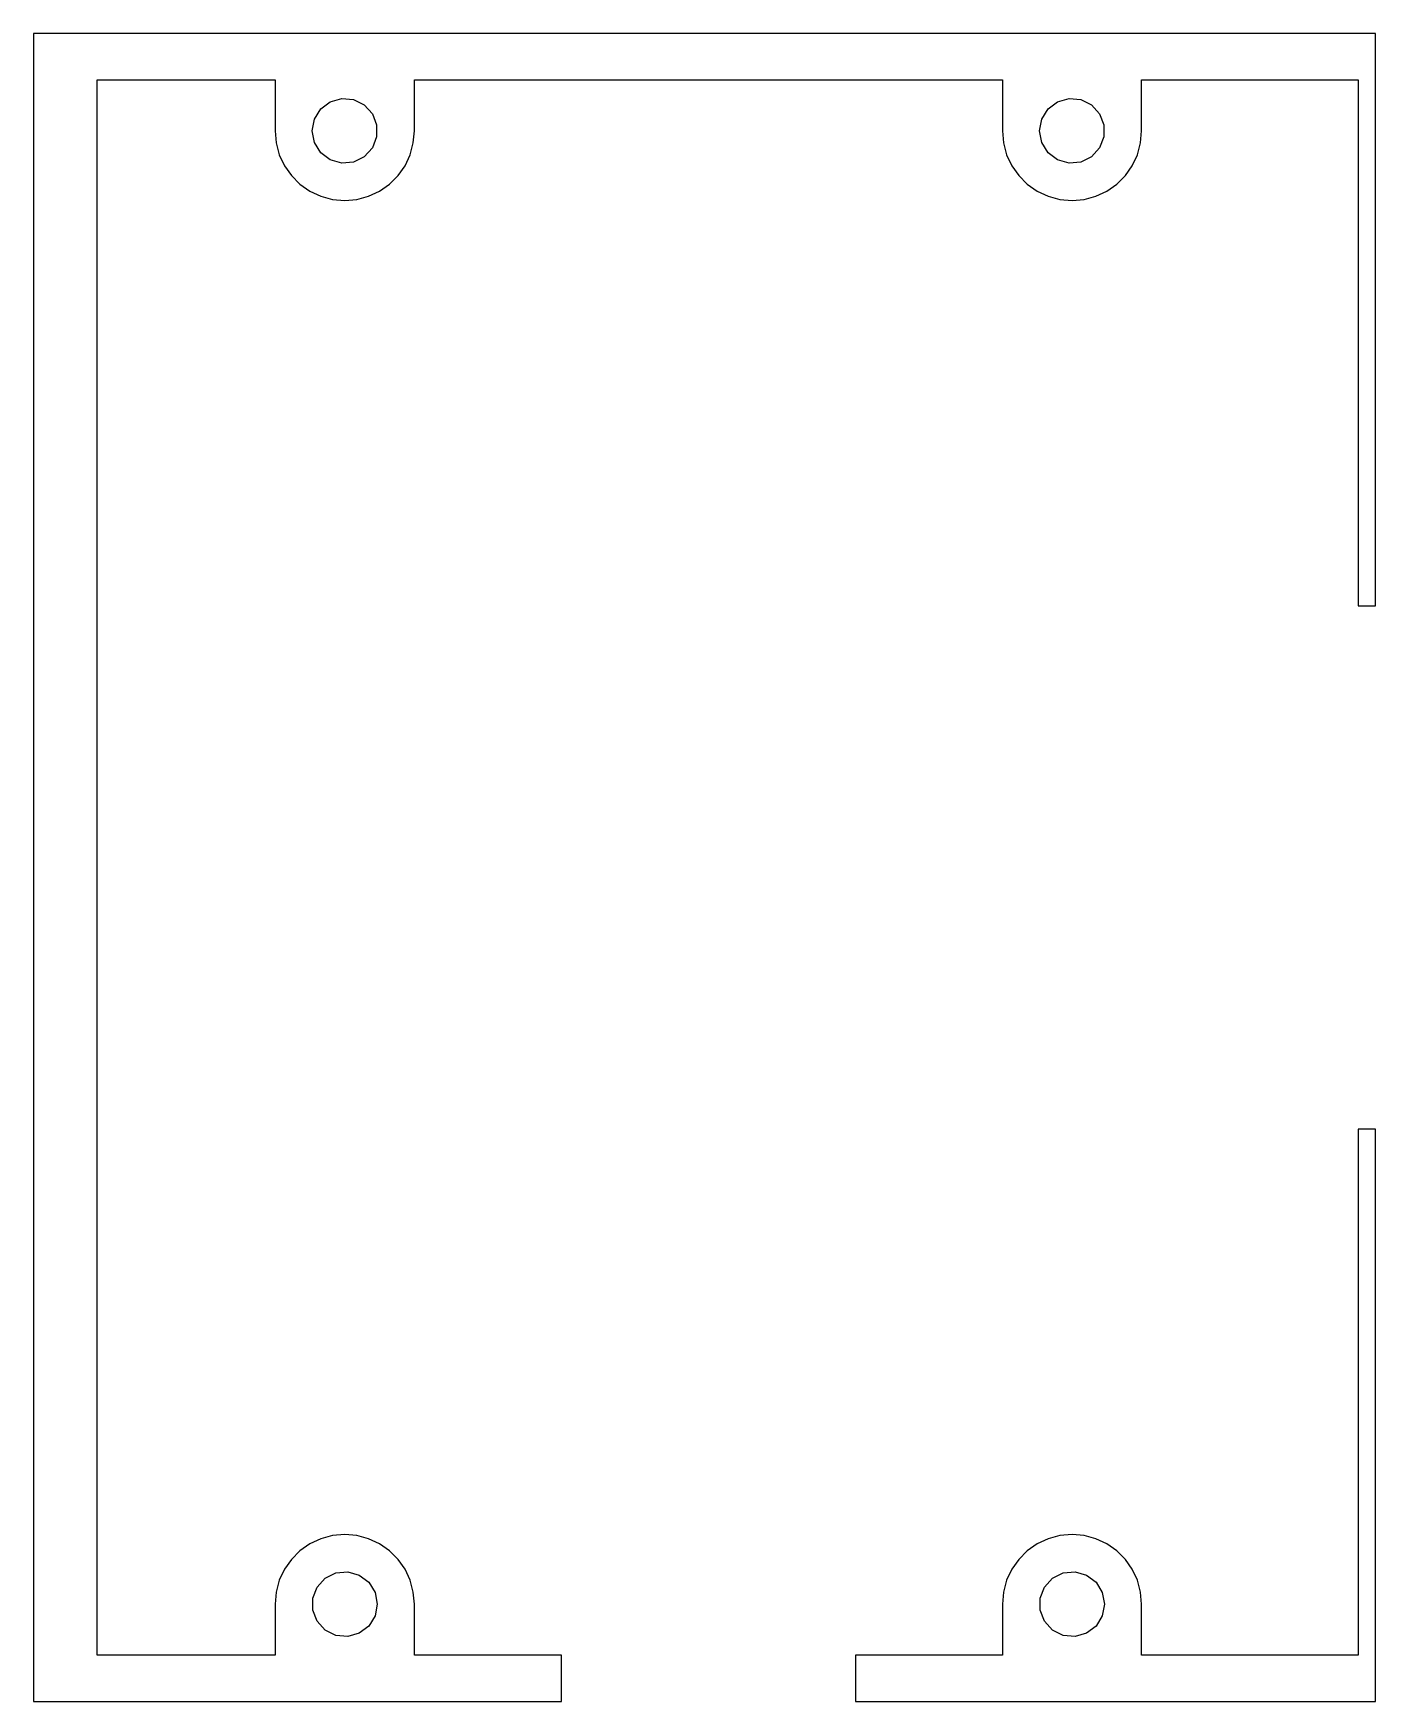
# Model space of a CAD drawing. Header units: metres. Extents: x -1.3 to 42.1, y 1.2 to 55.1.
import ezdxf

# ---------------------------------------------------------------- set-up
doc = ezdxf.new("R2010")
doc.units = ezdxf.units.M

msp = doc.modelspace()

# ---------------------------------------------------------------- linework, layer by layer
for p, q in [((42.0603, 55.15), (-1.31033, 55.15)), ((-1.31033, 55.15), (-1.31033, 1.25)), ((42.0603, 36.65), (42.0603, 55.15)), ((0.75, 2.75), (0.75, 53.65)), ((0.75, 53.65), (6.5, 53.65)), ((6.5, 53.65), (6.5, 52)), ((11, 52), (11, 53.65)), ((11, 53.65), (30, 53.65)), ((30, 53.65), (30, 52)), ((34.5, 52), (34.5, 53.65)), ((34.5, 53.65), (41.5, 53.65)), ((41.5, 53.65), (41.5, 36.65)), ((7.97404, 52.7074), (8.28197, 52.9399)), ((8.28197, 52.9399), (8.65312, 53.0455)), ((8.65312, 53.0455), (9.03735, 53.0099)), ((9.03735, 53.0099), (9.38277, 52.8379)), ((9.38277, 52.8379), (9.64273, 52.5528)), ((31.474, 52.7074), (31.782, 52.9399)), ((31.782, 52.9399), (32.1531, 53.0455)), ((32.1531, 53.0455), (32.5373, 53.0099)), ((32.5373, 53.0099), (32.8828, 52.8379)), ((32.8828, 52.8379), (33.1427, 52.5528)), ((7.7, 52), (7.7709, 52.3793)), ((7.7709, 52.3793), (7.97404, 52.7074)), ((9.64273, 52.5528), (9.78212, 52.1929)), ((31.2, 52), (31.2709, 52.3793)), ((31.2709, 52.3793), (31.474, 52.7074)), ((33.1427, 52.5528), (33.2821, 52.1929)), ((6.5, 52), (6.53418, 51.6093)), ((7.7709, 51.6207), (7.7, 52)), ((9.78212, 51.8071), (9.64273, 51.4472)), ((9.78212, 52.1929), (9.78212, 51.8071)), ((10.9658, 51.6093), (11, 52)), ((30, 52), (30.0342, 51.6093)), ((31.2709, 51.6207), (31.2, 52)), ((33.2821, 51.8071), (33.1427, 51.4472)), ((33.2821, 52.1929), (33.2821, 51.8071)), ((34.4658, 51.6093), (34.5, 52)), ((6.53418, 51.6093), (6.63569, 51.2305)), ((6.63569, 51.2305), (6.80144, 50.875)), ((7.97404, 51.2926), (7.7709, 51.6207)), ((8.28197, 51.0601), (7.97404, 51.2926)), ((9.64273, 51.4472), (9.38277, 51.1621)), ((10.6986, 50.875), (10.8643, 51.2305)), ((10.8643, 51.2305), (10.9658, 51.6093)), ((30.0342, 51.6093), (30.1357, 51.2305)), ((30.1357, 51.2305), (30.3014, 50.875)), ((31.474, 51.2926), (31.2709, 51.6207)), ((31.782, 51.0601), (31.474, 51.2926)), ((33.1427, 51.4472), (32.8828, 51.1621)), ((34.1986, 50.875), (34.3643, 51.2305)), ((34.3643, 51.2305), (34.4658, 51.6093)), ((6.80144, 50.875), (7.0264, 50.5537)), ((8.65312, 50.9545), (8.28197, 51.0601)), ((9.03735, 50.9901), (8.65312, 50.9545)), ((9.38277, 51.1621), (9.03735, 50.9901)), ((10.4736, 50.5537), (10.6986, 50.875)), ((30.3014, 50.875), (30.5264, 50.5537)), ((32.1531, 50.9545), (31.782, 51.0601)), ((32.5373, 50.9901), (32.1531, 50.9545)), ((32.8828, 51.1621), (32.5373, 50.9901)), ((33.9736, 50.5537), (34.1986, 50.875)), ((7.0264, 50.5537), (7.30373, 50.2764)), ((7.30373, 50.2764), (7.625, 50.0514)), ((9.875, 50.0514), (10.1963, 50.2764)), ((10.1963, 50.2764), (10.4736, 50.5537)), ((30.5264, 50.5537), (30.8037, 50.2764)), ((30.8037, 50.2764), (31.125, 50.0514)), ((33.375, 50.0514), (33.6963, 50.2764)), ((33.6963, 50.2764), (33.9736, 50.5537)), ((7.625, 50.0514), (7.98046, 49.8857)), ((7.98046, 49.8857), (8.35929, 49.7842)), ((8.35929, 49.7842), (8.75, 49.75)), ((8.75, 49.75), (9.14071, 49.7842)), ((9.14071, 49.7842), (9.51955, 49.8857)), ((9.51955, 49.8857), (9.875, 50.0514)), ((31.125, 50.0514), (31.4805, 49.8857)), ((31.4805, 49.8857), (31.8593, 49.7842)), ((31.8593, 49.7842), (32.25, 49.75)), ((32.25, 49.75), (32.6407, 49.7842)), ((32.6407, 49.7842), (33.0195, 49.8857)), ((33.0195, 49.8857), (33.375, 50.0514)), ((41.5, 36.65), (42.0603, 36.65)), ((42.0603, 19.75), (41.5, 19.75)), ((41.5, 19.75), (41.5, 2.75)), ((42.0603, 1.25), (42.0603, 19.75)), ((7.98045, 6.51431), (7.625, 6.34856)), ((8.35929, 6.61582), (7.98045, 6.51431)), ((8.75, 6.65), (8.35929, 6.61582)), ((9.14071, 6.61582), (8.75, 6.65)), ((9.51954, 6.51431), (9.14071, 6.61582)), ((9.875, 6.34856), (9.51954, 6.51431)), ((31.4805, 6.51431), (31.125, 6.34856)), ((31.8593, 6.61582), (31.4805, 6.51431)), ((32.25, 6.65), (31.8593, 6.61582)), ((32.6407, 6.61582), (32.25, 6.65)), ((33.0195, 6.51431), (32.6407, 6.61582)), ((33.375, 6.34856), (33.0195, 6.51431)), ((7.30373, 6.1236), (7.0264, 5.84627)), ((7.625, 6.34856), (7.30373, 6.1236)), ((10.1963, 6.1236), (9.875, 6.34856)), ((10.4736, 5.84627), (10.1963, 6.1236)), ((30.8037, 6.1236), (30.5264, 5.84627)), ((31.125, 6.34856), (30.8037, 6.1236)), ((33.6963, 6.1236), (33.375, 6.34856)), ((33.9736, 5.84627), (33.6963, 6.1236)), ((6.80144, 5.525), (6.63569, 5.16954)), ((7.0264, 5.84627), (6.80144, 5.525)), ((8.11723, 5.23792), (8.46265, 5.40992)), ((8.46265, 5.40992), (8.84688, 5.44552)), ((8.84688, 5.44552), (9.21803, 5.33992)), ((10.6986, 5.525), (10.4736, 5.84627)), ((10.8643, 5.16954), (10.6986, 5.525)), ((30.3014, 5.525), (30.1357, 5.16954)), ((30.5264, 5.84627), (30.3014, 5.525)), ((31.6172, 5.23792), (31.9627, 5.40992)), ((31.9627, 5.40992), (32.3469, 5.44552)), ((32.3469, 5.44552), (32.718, 5.33992)), ((34.1986, 5.525), (33.9736, 5.84627)), ((34.3643, 5.16954), (34.1986, 5.525)), ((6.63569, 5.16954), (6.53418, 4.79071)), ((7.71788, 4.59294), (7.85727, 4.95275)), ((7.85727, 4.95275), (8.11723, 5.23792)), ((9.21803, 5.33992), (9.52596, 5.10738)), ((9.52596, 5.10738), (9.7291, 4.7793)), ((10.9658, 4.79071), (10.8643, 5.16954)), ((30.1357, 5.16954), (30.0342, 4.79071)), ((31.2179, 4.59294), (31.3573, 4.95275)), ((31.3573, 4.95275), (31.6172, 5.23792)), ((32.718, 5.33992), (33.026, 5.10738)), ((33.026, 5.10738), (33.2291, 4.7793)), ((34.4658, 4.79071), (34.3643, 5.16954)), ((6.53418, 4.79071), (6.5, 4.4)), ((6.5, 4.4), (6.5, 2.75)), ((7.71788, 4.20706), (7.71788, 4.59294)), ((9.7291, 4.7793), (9.8, 4.4)), ((9.8, 4.4), (9.7291, 4.0207)), ((11, 4.4), (10.9658, 4.79071)), ((11, 2.75), (11, 4.4)), ((30.0342, 4.79071), (30, 4.4)), ((30, 4.4), (30, 2.75)), ((31.2179, 4.20706), (31.2179, 4.59294)), ((33.2291, 4.7793), (33.3, 4.4)), ((33.3, 4.4), (33.2291, 4.0207)), ((34.5, 4.4), (34.4658, 4.79071)), ((34.5, 2.75), (34.5, 4.4)), ((7.85727, 3.84725), (7.71788, 4.20706)), ((8.11723, 3.56208), (7.85727, 3.84725)), ((9.7291, 4.0207), (9.52596, 3.69262)), ((31.3573, 3.84725), (31.2179, 4.20706)), ((31.6172, 3.56208), (31.3573, 3.84725)), ((33.2291, 4.0207), (33.026, 3.69262)), ((8.46265, 3.39008), (8.11723, 3.56208)), ((8.84688, 3.35448), (8.46265, 3.39008)), ((9.21803, 3.46008), (8.84688, 3.35448)), ((9.52596, 3.69262), (9.21803, 3.46008)), ((31.9627, 3.39008), (31.6172, 3.56208)), ((32.3469, 3.35448), (31.9627, 3.39008)), ((32.718, 3.46008), (32.3469, 3.35448)), ((33.026, 3.69262), (32.718, 3.46008)), ((6.5, 2.75), (0.75, 2.75)), ((15.75, 2.75), (11, 2.75)), ((15.75, 1.25), (15.75, 2.75)), ((30, 2.75), (25.25, 2.75)), ((25.25, 2.75), (25.25, 1.25)), ((41.5, 2.75), (34.5, 2.75)), ((-1.31033, 1.25), (15.75, 1.25)), ((25.25, 1.25), (42.0603, 1.25))]:
    msp.add_line(p, q)

doc.saveas('drawing.dxf')
